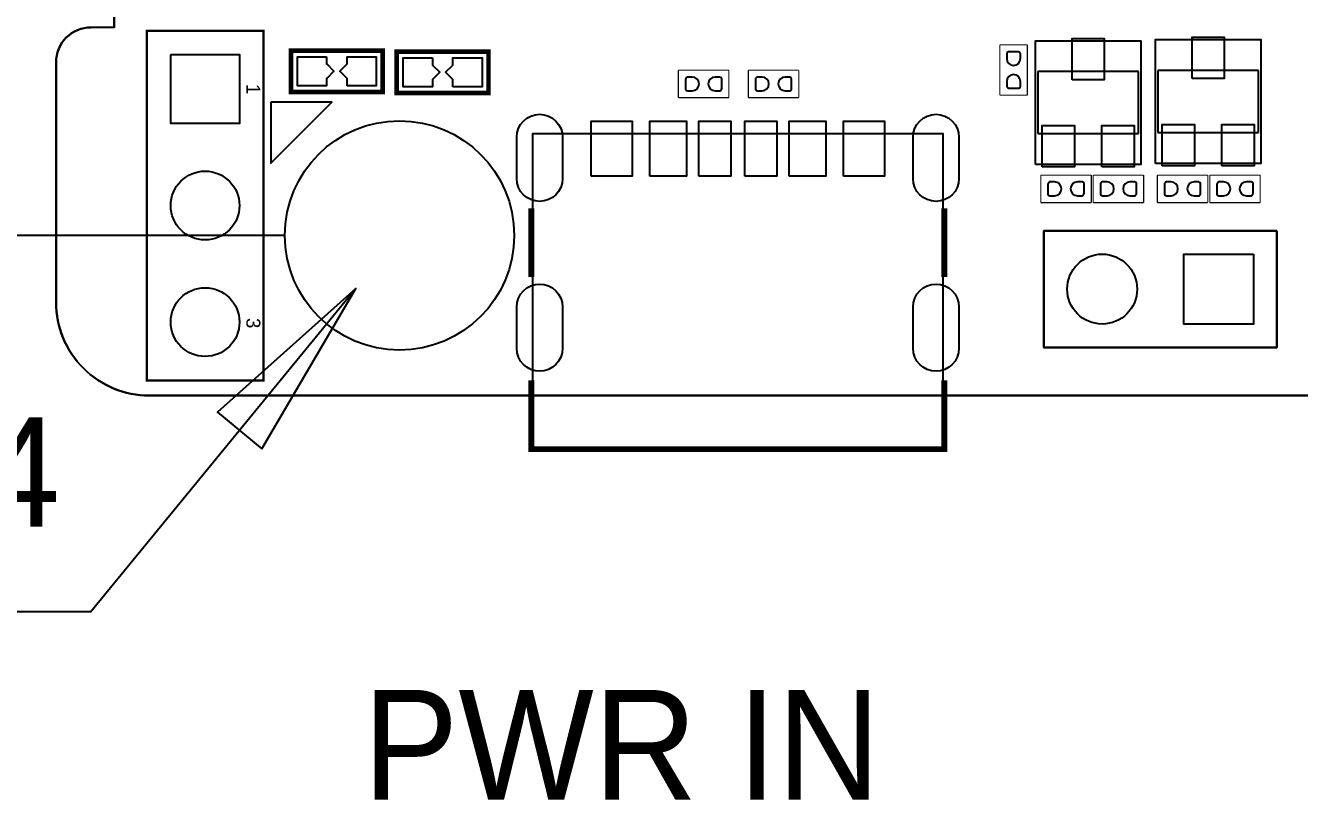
# Model space of a CAD drawing. Extents: x -19 to 125, y -16 to 75.
# Drawn here: x 2.69 to 30.46, y -13 to 3.87 of the extents above; entities that cross this region are included whole.
import ezdxf

# ---------------------------------------------------------------- set-up
doc = ezdxf.new("R2010")
doc.units = 0
for name, color, linetype in [('BG_LAYOUT-TOP', 52, 'CONTINUOUS'), ('BG_OUTLINE', 1, 'CONTINUOUS'), ('PG_ASSEMBLY_TOP', 111, 'CONTINUOUS'), ('PG_SILKSCREEN_TOP', 141, 'CONTINUOUS'), ('PIN_TOP', 80, 'CONTINUOUS')]:
    doc.layers.add(name, color=color, linetype=linetype)

msp = doc.modelspace()

# ---------------------------------------------------------------- linework, layer by layer
at = {"layer": 'BG_LAYOUT-TOP'}
for points in [[(8.346516, -0.710286), (-16.647795, -0.710286)], [(9.895205, -1.869821), (4.1148, -8.9154), (-14.86535, -8.9154)], [(7.84131, -5.358663), (9.895205, -1.869821), (6.874942, -4.565828), (7.84131, -5.358663)]]:
    msp.add_lwpolyline(points, dxfattribs=at)
at = {"layer": 'BG_OUTLINE'}
for points in [[(55.892979, 51.799693), (90.324483, 51.799693, -0.414215), (92.356483, 49.767693), (92.356483, -2.168296, -0.414215), (90.324483, -4.200296), (5.391302, -4.200296, -0.414215), (3.359302, -2.168296), (3.359302, 3.061513)], [(4.121302, 3.823513, 0.414217), (3.359302, 3.061513)], [(3.359302, 3.061513, -0.414217), (4.121302, 3.823513)]]:
    msp.add_lwpolyline(points, format="xyb", dxfattribs=at)
msp.add_lwpolyline([(55.892979, 51.799693), (5.391302, 51.799693, 0.414215), (3.359302, 49.767693), (3.359302, 10.492003, 0.414203), (4.121302, 9.730003), (4.627194, 9.730003), (4.627194, 3.823513), (4.121302, 3.823513, 0.414217), (3.359302, 3.061513), (3.359302, -2.168296, 0.414215), (5.391302, -4.200296), (90.324483, -4.200296, 0.414215), (92.356483, -2.168296), (92.356483, 49.767693, 0.414215), (90.324483, 51.799693)], format="xyb", close=True, dxfattribs=at)
for points in [[(4.627194, 3.823513), (4.627194, 9.730003)], [(4.627194, 3.823513), (4.121302, 3.823513)]]:
    msp.add_lwpolyline(points, dxfattribs=at)
at = {"layer": 'PG_ASSEMBLY_TOP'}
for points, const_width in [([(7.877835, 3.750767), (7.877835, -3.869233), (5.337835, -3.869233), (5.337835, 3.750767), (7.877835, 3.750767)], 0.0508), ([(8.480984, 3.317215), (10.48098, 3.317215), (10.48098, 2.417191), (8.480984, 2.417191), (8.480984, 3.317215)], 0.1), ([(10.785602, 3.294812), (12.785598, 3.294812), (12.785598, 2.394788), (10.785602, 2.394788), (10.785602, 3.294812)], 0.1), ([(23.931601, 2.34569), (23.931601, 3.44551)], 0.0254), ([(23.931601, 3.44551), (24.531599, 3.44551)], 0.0254), ([(24.531599, 3.44551), (24.531599, 2.34569)], 0.0254), ([(16.92529, 2.290801), (16.92529, 2.890799)], 0.0254), ([(16.92529, 2.890799), (18.02511, 2.890799)], 0.0254), ([(18.02511, 2.890799), (18.02511, 2.290801)], 0.0254), ([(18.44929, 2.890799), (19.54911, 2.890799)], 0.0254), ([(18.44929, 2.290801), (18.44929, 2.890799)], 0.0254), ([(19.54911, 2.890799), (19.54911, 2.290801)], 0.0254), ([(18.02511, 2.290801), (16.92529, 2.290801)], 0.0254), ([(19.54911, 2.290801), (18.44929, 2.290801)], 0.0254), ([(24.531599, 2.34569), (23.931601, 2.34569)], 0.0254), ([(24.82469, 0.604799), (25.92451, 0.604799)], 0.0254), ([(24.82469, 0.004801), (24.82469, 0.604799)], 0.0254), ([(25.92451, 0.604799), (25.92451, 0.004801)], 0.0254), ([(25.96769, 0.004801), (25.96769, 0.604799)], 0.0254), ([(25.96769, 0.604799), (27.06751, 0.604799)], 0.0254), ([(27.06751, 0.604799), (27.06751, 0.004801)], 0.0254), ([(27.36469, 0.604799), (28.46451, 0.604799)], 0.0254), ([(27.36469, 0.004801), (27.36469, 0.604799)], 0.0254), ([(28.46451, 0.604799), (28.46451, 0.004801)], 0.0254), ([(28.50769, 0.004801), (28.50769, 0.604799)], 0.0254), ([(28.50769, 0.604799), (29.60751, 0.604799)], 0.0254), ([(29.60751, 0.604799), (29.60751, 0.004801)], 0.0254), ([(25.92451, 0.004801), (24.82469, 0.004801)], 0.0254), ([(27.06751, 0.004801), (25.96769, 0.004801)], 0.0254), ([(28.46451, 0.004801), (27.36469, 0.004801)], 0.0254), ([(29.60751, 0.004801), (28.50769, 0.004801)], 0.0254)]:
    msp.add_lwpolyline(points, dxfattribs=dict(at, const_width=const_width))
for points in [[(24.707088, 0.83439), (24.707088, 3.53441), (27.007312, 3.53441), (27.007312, 0.83439)], [(27.323288, 0.85979), (27.323288, 3.55981), (29.623512, 3.55981), (29.623512, 0.85979)], [(22.695383, -5.344795), (22.695383, 1.505229), (13.745388, 1.505229), (13.745388, -5.344795)], [(29.972, -0.6096), (29.972, -3.1496), (24.892, -3.1496), (24.892, -0.6096)]]:
    msp.add_lwpolyline(points, close=True, dxfattribs=at)
at = {"layer": 'PG_SILKSCREEN_TOP'}
for points in [[(7.877835, 3.750767), (7.877835, -3.869233), (5.337835, -3.869233), (5.337835, 3.750767), (7.877835, 3.750767)], [(24.757101, 2.859303), (24.757101, 1.509497)], [(26.957299, 2.859303), (24.757101, 2.859303)], [(26.957299, 1.509497), (26.957299, 2.859303)], [(27.373301, 2.884703), (27.373301, 1.534897)], [(29.573499, 2.884703), (27.373301, 2.884703)], [(29.573499, 1.534897), (29.573499, 2.884703)], [(24.757101, 1.509497), (26.957299, 1.509497)], [(27.373301, 1.534897), (29.573499, 1.534897)], [(29.972, -0.6096), (24.892, -0.6096)], [(24.892, -0.6096), (24.892, -3.1496)], [(29.972, -3.1496), (29.972, -0.6096)], [(24.892, -3.1496), (29.972, -3.1496)]]:
    msp.add_lwpolyline(points, dxfattribs=at)
msp.add_lwpolyline([(8.042123, 2.191156), (8.042021, 0.861441), (9.371838, 2.191258)], close=True, dxfattribs=at)
at = {"layer": 'PG_SILKSCREEN_TOP', "const_width": 0.127}
for points in [[(13.720394, -0.119786), (13.720394, -1.619783)], [(22.720376, -0.119786), (22.720376, -1.619783)], [(13.720394, -3.869792), (13.720394, -5.369789), (22.720376, -5.369789), (22.720376, -3.869792)]]:
    msp.add_lwpolyline(points, dxfattribs=at)
at = {"layer": 'PIN_TOP'}
for points in [[(25.507188, 2.68445), (25.507188, 3.584346), (26.207187, 3.584346), (26.207187, 2.68445)], [(28.123388, 2.70985), (28.123388, 3.609746), (28.823387, 3.609746), (28.823387, 2.70985)], [(5.857837, 3.230766), (7.357834, 3.230766), (7.357834, 1.730769), (5.857837, 1.730769)], [(9.257436, 3.184703), (9.257436, 3.026207), (9.258046, 3.026207), (9.41705, 2.867203), (9.258046, 2.708199), (9.257436, 2.708199), (9.257436, 2.549703), (8.622436, 2.549703), (8.622436, 3.184703)], [(9.704527, 2.549703), (9.704527, 2.708199), (9.703918, 2.708199), (9.544914, 2.867203), (9.703918, 3.026207), (9.704527, 3.026207), (9.704527, 3.184703), (10.339527, 3.184703), (10.339527, 2.549703)], [(11.562055, 3.1623), (11.562055, 3.003804), (11.562664, 3.003804), (11.721668, 2.8448), (11.562664, 2.685796), (11.562055, 2.685796), (11.562055, 2.5273), (10.927055, 2.5273), (10.927055, 3.1623)], [(12.009145, 2.5273), (12.009145, 2.685796), (12.008536, 2.685796), (11.849532, 2.8448), (12.008536, 3.003804), (12.009145, 3.003804), (12.009145, 3.1623), (12.644145, 3.1623), (12.644145, 2.5273)], [(15.020366, 0.580212), (15.020366, 1.78021), (15.920364, 1.78021), (15.920364, 0.580212)], [(16.300374, 0.580212), (16.300374, 1.78021), (17.100372, 1.78021), (17.100372, 0.580212)], [(17.370374, 0.580212), (17.370374, 1.78021), (18.070373, 1.78021), (18.070373, 0.580212)], [(18.370372, 0.580212), (18.370372, 1.78021), (19.070371, 1.78021), (19.070371, 0.580212)], [(19.340398, 0.580212), (19.340398, 1.78021), (20.140397, 1.78021), (20.140397, 0.580212)], [(20.520381, 0.580212), (20.520381, 1.78021), (21.420379, 1.78021), (21.420379, 0.580212)], [(24.857177, 0.784428), (24.857177, 1.684325), (25.557175, 1.684325), (25.557175, 0.784428)], [(26.157199, 0.784428), (26.157199, 1.684325), (26.857198, 1.684325), (26.857198, 0.784428)], [(27.473377, 0.809828), (27.473377, 1.709725), (28.173375, 1.709725), (28.173375, 0.809828)], [(28.773399, 0.809828), (28.773399, 1.709725), (29.473398, 1.709725), (29.473398, 0.809828)], [(29.464, -1.1176), (29.464, -2.6416), (27.94, -2.6416), (27.94, -1.1176)]]:
    msp.add_lwpolyline(points, close=True, dxfattribs=at)
for points in [[(24.381689, 3.145612), (24.381689, 3.247212, 0.376179), (24.3332, 3.289706), (24.1173, 3.289706, 0.366154), (24.081511, 3.247212), (24.081511, 3.145612, 0.999013)], [(24.081511, 2.645588), (24.081511, 2.543988, 0.376179), (24.13, 2.501494), (24.3459, 2.501494, 0.366154), (24.381689, 2.543988), (24.381689, 2.645588, 0.999013)], [(17.225188, 2.740889), (17.123588, 2.740889, 0.376179), (17.081094, 2.6924), (17.081094, 2.4765, 0.366154), (17.123588, 2.440711), (17.225188, 2.440711, 0.999013)], [(17.725212, 2.440711), (17.826812, 2.440711, 0.376179), (17.869306, 2.4892), (17.869306, 2.7051, 0.366154), (17.826812, 2.740889), (17.725212, 2.740889, 0.999013)], [(18.749188, 2.740889), (18.647588, 2.740889, 0.376179), (18.605094, 2.6924), (18.605094, 2.4765, 0.366154), (18.647588, 2.440711), (18.749188, 2.440711, 0.999013)], [(19.249212, 2.440711), (19.350812, 2.440711, 0.376179), (19.393306, 2.4892), (19.393306, 2.7051, 0.366154), (19.350812, 2.740889), (19.249212, 2.740889, 0.999013)], [(14.400378, 1.43021), (14.400378, 0.530212, -1), (13.40038, 0.530212), (13.40038, 1.43021, -1)], [(23.040391, 1.43021), (23.040391, 0.530212, -1), (22.040393, 0.530212), (22.040393, 1.43021, -1)], [(25.124588, 0.454889), (25.022988, 0.454889, 0.376179), (24.980494, 0.4064), (24.980494, 0.1905, 0.366154), (25.022988, 0.154711), (25.124588, 0.154711, 0.999013)], [(25.624612, 0.154711), (25.726212, 0.154711, 0.376179), (25.768706, 0.2032), (25.768706, 0.4191, 0.366154), (25.726212, 0.454889), (25.624612, 0.454889, 0.999013)], [(26.267588, 0.454889), (26.165988, 0.454889, 0.376179), (26.123494, 0.4064), (26.123494, 0.1905, 0.366154), (26.165988, 0.154711), (26.267588, 0.154711, 0.999013)], [(26.767612, 0.154711), (26.869212, 0.154711, 0.376179), (26.911706, 0.2032), (26.911706, 0.4191, 0.366154), (26.869212, 0.454889), (26.767612, 0.454889, 0.999013)], [(27.664588, 0.454889), (27.562988, 0.454889, 0.376179), (27.520494, 0.4064), (27.520494, 0.1905, 0.366154), (27.562988, 0.154711), (27.664588, 0.154711, 0.999013)], [(28.164612, 0.154711), (28.266212, 0.154711, 0.376179), (28.308706, 0.2032), (28.308706, 0.4191, 0.366154), (28.266212, 0.454889), (28.164612, 0.454889, 0.999013)], [(28.807588, 0.454889), (28.705988, 0.454889, 0.376179), (28.663494, 0.4064), (28.663494, 0.1905, 0.366154), (28.705988, 0.154711), (28.807588, 0.154711, 0.999013)], [(29.307612, 0.154711), (29.409212, 0.154711, 0.376179), (29.451706, 0.2032), (29.451706, 0.4191, 0.366154), (29.409212, 0.454889), (29.307612, 0.454889, 0.999013)], [(14.400378, -2.269782), (14.400378, -3.16978, -1), (13.40038, -3.16978), (13.40038, -2.269782, -1)], [(23.040391, -2.269782), (23.040391, -3.16978, -1), (22.040393, -3.16978), (22.040393, -2.269782, -1)]]:
    msp.add_lwpolyline(points, format="xyb", close=True, dxfattribs=at)
for centre, radius in [((10.846511, -0.710286), 2.499347), ((6.607835, -0.059233), 0.749999), ((26.162, -1.8796), 0.762), ((6.607835, -2.599233), 0.749999)]:
    msp.add_circle(centre, radius, dxfattribs=at)

# ---------------------------------------------------------------- texts
at = {"layer": 'BG_LAYOUT-TOP', "width": 0.978723}
for s, p in [('mmx4', (-5.0546, -7.0612)), ('PWR IN', (10.0457, -13.0048))]:
    msp.add_text(s, height=2.3876, dxfattribs=at).set_placement(p)
at = {"layer": 'PG_ASSEMBLY_TOP'}
for s, p in [('1', (7.507834, 2.590775)), ('3', (7.507834, -2.509241))]:
    msp.add_text(s, height=0.3048, rotation=270, dxfattribs=at).set_placement(p)

doc.saveas('drawing.dxf')
